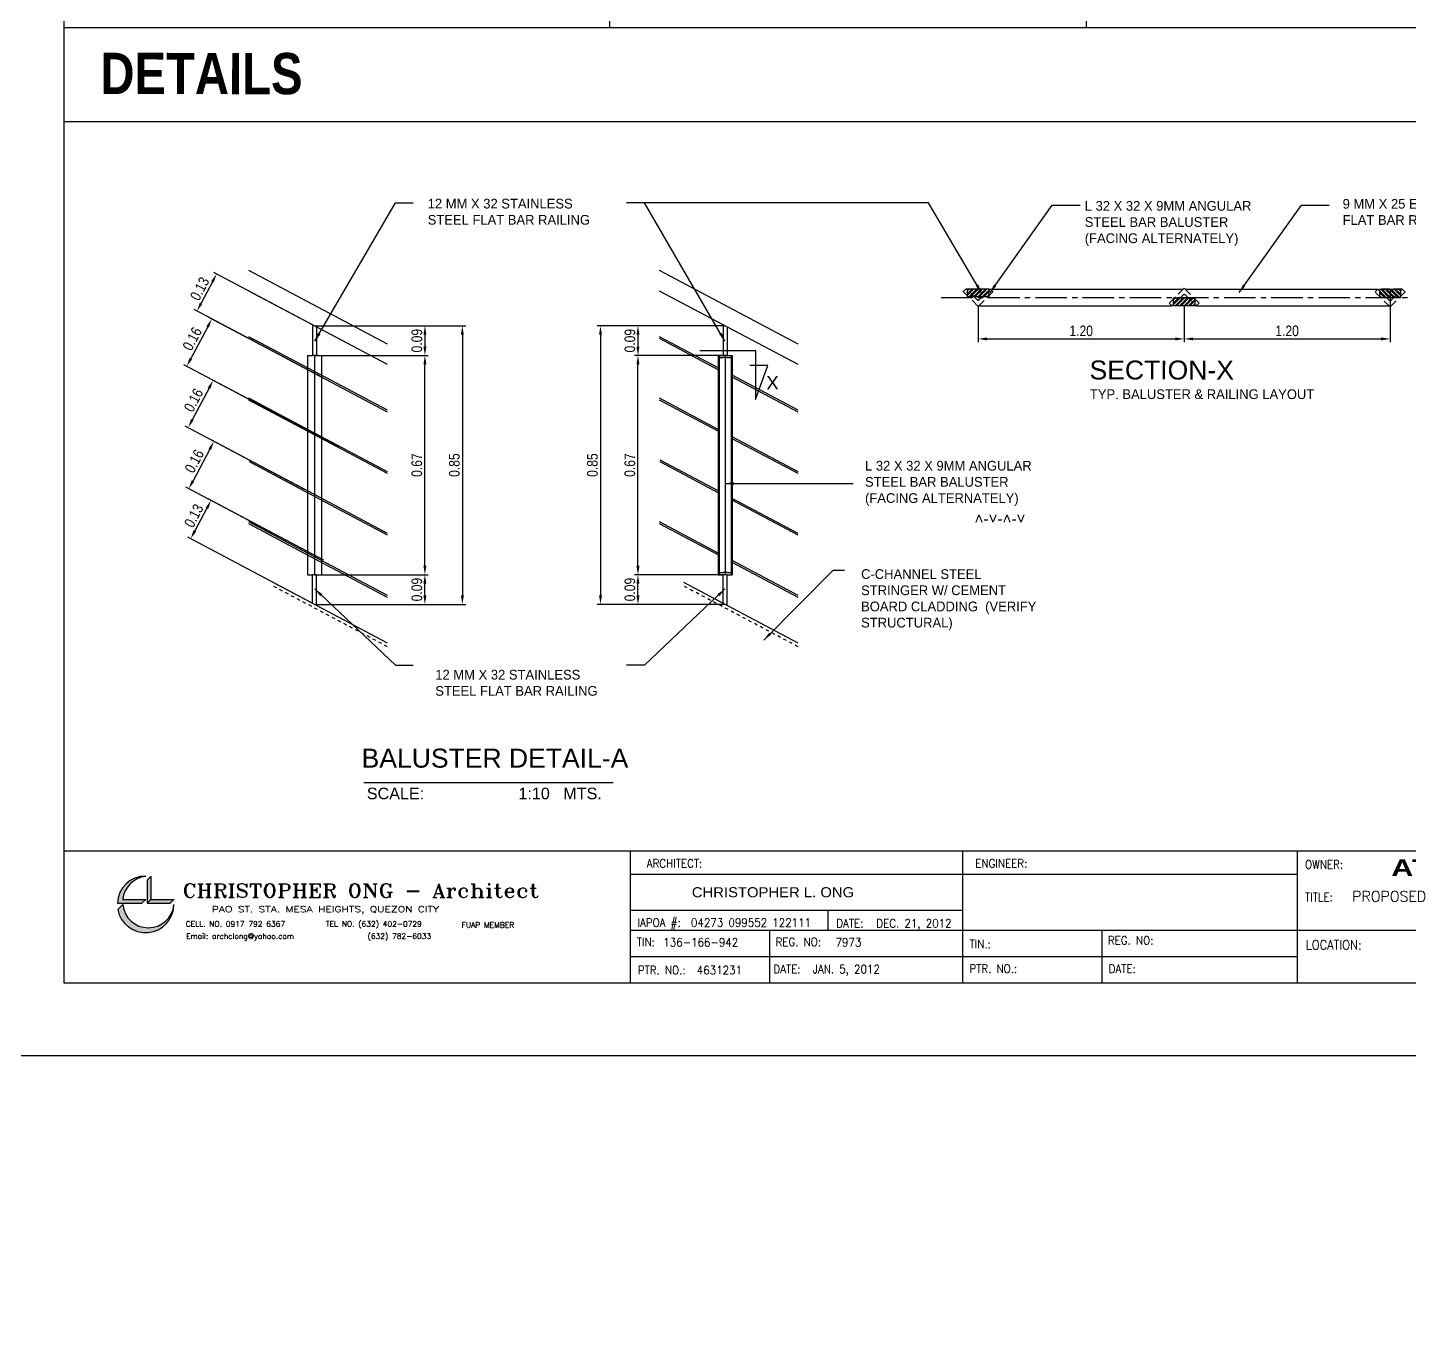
# Model space of a CAD drawing. Header units: millimetres. Extents: x 2148 to 2681, y 758 to 986.
# Drawn here: x 2580.95 to 2622.8, y 825.21 to 864.97 of the extents above; entities that cross this region are included whole.
import ezdxf
from ezdxf.enums import TextEntityAlignment as Align

# ---------------------------------------------------------------- set-up
doc = ezdxf.new("R2010")
doc.units = ezdxf.units.MM
for name, pattern in [('27-A-2008-DD$0$LVL 5$0$xa-fp_t1_l05-09$0$HIDDEN2', [0.1875, 0.125, -0.0625]), ('CENTER2', [28.575, 19.05, -3.175, 3.175, -3.175]), ('HIDDEN', [0.375, 0.25, -0.125])]:
    doc.linetypes.add(name, pattern=pattern)
for name, color, linetype in [('1', 2, 'Continuous'), ('4CO', 4, 'Continuous'), ('A-DETAILS', 1, 'Continuous'), ('A-Hatch', 253, 'Continuous'), ('A-Wall', 4, 'Continuous'), ('A_BEAM', 2, 'HIDDEN'), ('DIM', 20, 'Continuous'), ('HATCH', 8, 'Continuous'), ('p-boarder', 2, 'Continuous'), ('TEXT', 6, 'Continuous'), ('TITLE', 3, 'Continuous'), ('TXT1', 2, 'Continuous'), ('wall', 4, 'Continuous')]:
    doc.layers.add(name, color=color, linetype=linetype)
doc.styles.add('100', font='SIMPLEX.shx', dxfattribs={"height": 0.25})
doc.styles.add('ARIAL', font='arial.ttf')
doc.styles.add('ARIALNW', font='ARIALN.TTF')
doc.styles.add('MMTX$0$ESMX$0$X-OPTA1D', font='x-opta1d')
doc.styles.add('ROMANT', font='romant__.ttf')
doc.styles.add('SMOOTHER', font='simplex_.ttf')
doc.styles.get("Standard").update_dxf_attribs({"font": 'arial.ttf'})
doc.styles.add('SWISS', font='swissl.ttf')
doc.dimstyles.new('DIM 10', dxfattribs={"dimtxt": 0.32, "dimasz": 0.27, "dimexe": 0.1, "dimexo": 0, "dimgap": 0.08, "dimtad": 1, "dimlfac": 0.1, "dimrnd": 0.005, "dimzin": 1, "dimdsep": 46, "dimtxsty": 'ARIALNW', "dimcen": 0.09, "dimclrd": 6, "dimclre": 6, "dimclrt": 13, "dimadec": 0, "dimazin": 0, "dimtfac": 1, "dimtofl": 0, "dimtmove": 2, "dimatfit": 3, "dimfxl": 1, "dimtolj": 1, "dimtzin": 0, "dimarcsym": 0})

# ---------------------------------------------------------------- blocks, each defined once
blk = doc.blocks.new('A$C1DB67A09')
at = {"layer": 'TXT1'}
h = blk.add_hatch(color=256, dxfattribs=at)
h.paths.add_polyline_path([(11.97, -78.055), (11.97, -78.044, 0.40452), (11.109, -78.87), (11.852, -78.87), (11.97, -78.753), (11.272, -78.753, -0.356433)])
h.paths.add_polyline_path([(12.126, -78.055, 0.001156), (12.123, -78.055), (12.009, -78.169), (12.009, -78.87), (12.126, -78.753)])
h.paths.add_polyline_path([(12.824, -78.756, 0.001156), (12.824, -78.753), (12.126, -78.753), (12.009, -78.87), (12.71, -78.87)])
h.paths.add_polyline_path([(11.272, -78.909), (11.123, -79.059, 0.908127), (12.824, -78.909), (12.824, -78.909, -0.904132)])
at = {"layer": 'Defpoints', "ltscale": 0.5, "elevation": 0}
blk.add_lwpolyline([(7.292, -83.48), (108.892, -83.48), (108.892, -7.28), (7.292, -7.28)], close=True, dxfattribs=at)
at = {"layer": 'p-boarder', "ltscale": 0.5}
for p, q in [((26.637, -77.28, 0), (26.637, -81.28, 0)), ((36.701, -77.28, 0), (36.701, -81.28, 0)), ((36.701, -77.28, 0), (36.701, -81.28, 0)), ((46.838, -77.28, 0), (46.838, -81.28, 0)), ((26.637, -77.992, 0), (46.838, -77.992, 0)), ((26.637, -79.073, 0), (36.701, -79.073, 0)), ((26.637, -79.68, 0), (74.014, -79.68, 0)), ((40.93, -79.68, 0), (40.93, -81.28, 0)), ((26.637, -80.48, 0), (46.838, -80.48, 0))]:
    blk.add_line(p, q, dxfattribs=at)
at = {"layer": 'TXT1'}
for p, q in [((12.123, -78.055, 0), (12.009, -78.169, 0)), ((12.009, -78.169, 0), (12.009, -78.87, 0)), ((12.126, -78.052, 0), (12.126, -78.753, 0)), ((11.109, -78.87, 0), (11.852, -78.87, 0)), ((11.272, -78.909, 0), (11.123, -79.059, 0)), ((11.268, -78.753, 0), (11.97, -78.753, 0)), ((11.97, -78.753, 0), (11.852, -78.87, 0)), ((12.126, -78.753, 0), (12.009, -78.87, 0)), ((12.009, -78.87, 0), (12.71, -78.87, 0)), ((12.126, -78.753, 0), (12.827, -78.753, 0)), ((12.824, -78.756, 0), (12.71, -78.87, 0))]:
    blk.add_line(p, q, dxfattribs=at)
for centre, radius, start, end in [((11.966, -78.902, 0), 0.858, 89.7845, 177.8817), ((12.048, -78.831, 0), 0.78, 95.7645, 174.2355), ((11.966, -78.902, 0), 0.858, 190.5293, 359.503), ((12.048, -78.831, 0), 0.78, 185.7645, 354.2355)]:
    blk.add_arc(centre, radius, start, end, dxfattribs=at)
at = {"layer": 'wall', "color": 16, "linetype": 'ByBlock', "ltscale": 1.5}
blk.add_line((9.492, -77.28, 0), (106.692, -77.28, 0), dxfattribs=at)
at = {"layer": 'wall', "ltscale": 0.5}
for p, q in [((32.625, -79.073, 0), (32.625, -79.68, 0)), ((30.863, -79.68, 0), (30.863, -81.28, 0))]:
    blk.add_line(p, q, dxfattribs=at)
at = {"layer": 'wall', "color": 16, "linetype": 'ByBlock', "ltscale": 1.5, "elevation": 0}
blk.add_lwpolyline([(9.492, -81.28), (106.692, -81.28), (106.692, -9.48), (9.492, -9.48)], close=True, dxfattribs=at)
at = {"color": 4, "style": 'ROMANT', "width": 1.003484}
blk.add_text('CHRISTOPHER ONG - Architect', height=0.41514, dxfattribs=at).set_placement((13.081, -78.691, 0), (23.873, -78.691, 0), align=Align.FIT)
at = {"color": 4, "style": 'MMTX$0$ESMX$0$X-OPTA1D', "width": 1.1}
blk.add_text('CHRISTOPHER L. ONG', height=0.30538, dxfattribs=at).set_placement((30.966, -78.687, 0), align=Align.CENTER)
at = {"color": 3, "style": 'ROMANT'}
for s, height, width, p in [(' PAO ST. STA. MESA HEIGHTS, QUEZON CITY', 0.18266, 1.3, (13.809, -79.141, 0)), ('CELL. NO. 0917 792 6367   ', 0.16606, 1.001604, (13.181, -79.576, 0)), ('TEL NO. (632) 402-0729', 0.16606, 1.001604, (17.422, -79.576, 0)), ('FUAP MEMBER', 0.16606, 1.001604, (21.537, -79.61, 0)), ('Email: archclong@yahoo.com', 0.16606, 1.001604, (13.193, -79.948, 0)), ('(632) 782-6033', 0.16606, 1.001604, (18.687, -79.948, 0))]:
    blk.add_text(s, height=height, dxfattribs=dict(at, width=width)).set_placement(p)
at = {"layer": '4CO', "attachment_point": 5}
for s, insert, char_height, width, style in [('{\\fTechnicBold|b0|i0|c2|p2;\\W1.6;\\T0.95;ATENEO DE DAVAO UNIVERSITY}', (56.636, -77.793, 0), 0.4983, 18.33246, 'ROMANT'), ('PROPOSED', (49.629, -78.659, 0), 0.3132, 6.07023, '100')]:
    blk.add_mtext(s, dxfattribs=dict(at, insert=insert, char_height=char_height, width=width, style=style))
at = {"layer": 'TITLE', "style": 'SMOOTHER', "width": 0.9}
for s, p in [('ARCHITECT:', (27.983, -77.661, 0)), ('ENGINEER:', (37.882, -77.661, 0))]:
    blk.add_text(s, height=0.2534, dxfattribs=at).set_placement(p, align=Align.MIDDLE)
for s, height, p in [('OWNER:', 0.2534, (47.08, -77.821, 0)), ('OWNER:', 0.2534, (47.08, -77.821, 0)), ('TITLE:', 0.2534, (47.08, -78.811, 0)), ('TITLE:', 0.2534, (47.08, -78.811, 0)), ('IAPOA #:', 0.2534, (26.861, -79.581, 0)), ('04273 099552 122111', 0.25344, (28.482, -79.581, 0)), ('DATE:', 0.2534, (32.882, -79.601, 0)), ('DEC. 21, 2012', 0.25344, (34.097, -79.604, 0)), ('TIN:', 0.2534, (26.841, -80.173, 0)), ('136-166-942', 0.25344, (27.646, -80.177, 0)), ('REG. NO:', 0.2534, (31.043, -80.167, 0)), ('7973', 0.2534, (32.861, -80.177, 0)), ('REG. NO:', 0.2534, (41.11, -80.121, 0)), ('TIN.:  ', 0.2534, (36.919, -80.231, 0)), ('LOCATION: ', 0.2816, (47.098, -80.268, 0)), ('DATE:', 0.2534, (30.98, -80.99, 0)), ('JAN. 5, 2012', 0.25344, (32.17, -80.991, 0)), ('PTR. NO.: ', 0.2534, (36.917, -80.975, 0)), ('DATE:', 0.2534, (41.134, -80.978, 0)), ('PTR. NO.:', 0.2534, (26.873, -81.021, 0)), ('4631231', 0.2534, (28.658, -81.021, 0))]:
    blk.add_text(s, height=height, dxfattribs=at).set_placement(p)
blk = doc.blocks.new('*D2919')
at = {"layer": 'A-Wall', "color": 6, "lineweight": -2, "transparency": 16777216}
for p, q in [((2589.641, 855.938), (2593.082, 855.938)), ((2592.982, 855.668), (2592.982, 855.31)), ((2589.641, 855.04), (2593.082, 855.04))]:
    blk.add_line(p, q, dxfattribs=at)
at = {"layer": 'A-Wall', "color": 6, "transparency": 16777216}
for points in [[(2592.937, 855.668), (2593.027, 855.668), (2592.982, 855.938)], [(2592.937, 855.31), (2593.027, 855.31), (2592.982, 855.04)]]:
    blk.add_solid(points, dxfattribs=at)
at = {"layer": 'Defpoints', "color": 0, "transparency": 16777216}
for p in [(2589.641, 855.938, 0), (2589.641, 855.04, 0), (2592.982, 855.04)]:
    blk.add_point(p, dxfattribs=at)
at = {"layer": 'A-Wall', "color": 13, "transparency": 16777216, "insert": (2592.739, 855.489), "char_height": 0.32, "attachment_point": 5, "rotation": 90, "style": 'ARIALNW'}
blk.add_mtext('\\A1;0.09', dxfattribs=at)
blk = doc.blocks.new('*D2920')
at = {"layer": 'A-Wall', "color": 6, "lineweight": -2, "transparency": 16777216}
for p, q in [((2589.635, 848.401), (2593.082, 848.401)), ((2592.982, 847.772), (2592.982, 848.131)), ((2589.635, 847.502), (2593.082, 847.502))]:
    blk.add_line(p, q, dxfattribs=at)
at = {"layer": 'A-Wall', "color": 6, "transparency": 16777216}
for points in [[(2592.937, 848.131), (2593.027, 848.131), (2592.982, 848.401)], [(2592.937, 847.772), (2593.027, 847.772), (2592.982, 847.502)]]:
    blk.add_solid(points, dxfattribs=at)
at = {"layer": 'Defpoints', "color": 0, "transparency": 16777216}
for p in [(2589.635, 848.401, 0), (2592.982, 848.401), (2589.635, 847.502, 0)]:
    blk.add_point(p, dxfattribs=at)
at = {"layer": 'A-Wall', "color": 13, "transparency": 16777216, "insert": (2592.739, 847.951), "char_height": 0.32, "attachment_point": 5, "rotation": 90, "style": 'ARIALNW'}
blk.add_mtext('\\A1;0.09', dxfattribs=at)
blk = doc.blocks.new('*D2921')
at = {"layer": 'A-Wall', "color": 6, "lineweight": -2, "transparency": 16777216}
for p, q in [((2591.578, 855.04), (2593.082, 855.04)), ((2592.982, 848.671), (2592.982, 854.77)), ((2591.578, 848.401), (2593.082, 848.401))]:
    blk.add_line(p, q, dxfattribs=at)
at = {"layer": 'A-Wall', "color": 6, "transparency": 16777216}
for points in [[(2592.937, 854.77), (2593.027, 854.77), (2592.982, 855.04)], [(2592.937, 848.671), (2593.027, 848.671), (2592.982, 848.401)]]:
    blk.add_solid(points, dxfattribs=at)
at = {"layer": 'Defpoints', "color": 0, "transparency": 16777216}
for p in [(2591.578, 855.04), (2592.982, 855.04), (2591.578, 848.401)]:
    blk.add_point(p, dxfattribs=at)
at = {"layer": 'A-Wall', "color": 13, "transparency": 16777216, "insert": (2592.739, 851.721), "char_height": 0.32, "attachment_point": 5, "rotation": 90, "style": 'ARIALNW'}
blk.add_mtext('\\A1;0.67', dxfattribs=at)
blk = doc.blocks.new('*D2911')
at = {"layer": 'A-Wall', "color": 6, "lineweight": -2, "transparency": 16777216}
for p, q in [((2602.075, 855.938), (2599.335, 855.938)), ((2599.435, 855.668), (2599.435, 855.31)), ((2602.075, 855.04), (2599.335, 855.04))]:
    blk.add_line(p, q, dxfattribs=at)
at = {"layer": 'A-Wall', "color": 6, "transparency": 16777216}
for points in [[(2599.39, 855.668), (2599.48, 855.668), (2599.435, 855.938)], [(2599.39, 855.31), (2599.48, 855.31), (2599.435, 855.04)]]:
    blk.add_solid(points, dxfattribs=at)
at = {"layer": 'Defpoints', "color": 0, "transparency": 16777216}
for p in [(2602.075, 855.938, 0), (2599.435, 855.04), (2602.075, 855.04, 0)]:
    blk.add_point(p, dxfattribs=at)
at = {"layer": 'A-Wall', "color": 13, "transparency": 16777216, "insert": (2599.191, 855.489), "char_height": 0.32, "attachment_point": 5, "rotation": 90, "style": 'ARIALNW'}
blk.add_mtext('\\A1;0.09', dxfattribs=at)
blk = doc.blocks.new('*D2912')
at = {"layer": 'A-Wall', "color": 6, "lineweight": -2, "transparency": 16777216}
for p, q in [((2602.081, 848.401), (2599.335, 848.401)), ((2599.435, 847.772), (2599.435, 848.131)), ((2602.081, 847.502), (2599.335, 847.502))]:
    blk.add_line(p, q, dxfattribs=at)
at = {"layer": 'A-Wall', "color": 6, "transparency": 16777216}
for points in [[(2599.39, 848.131), (2599.48, 848.131), (2599.435, 848.401)], [(2599.39, 847.772), (2599.48, 847.772), (2599.435, 847.502)]]:
    blk.add_solid(points, dxfattribs=at)
at = {"layer": 'Defpoints', "color": 0, "transparency": 16777216}
for p in [(2599.435, 848.401), (2602.081, 848.401, 0), (2602.081, 847.502, 0)]:
    blk.add_point(p, dxfattribs=at)
at = {"layer": 'A-Wall', "color": 13, "transparency": 16777216, "insert": (2599.191, 847.951), "char_height": 0.32, "attachment_point": 5, "rotation": 90, "style": 'ARIALNW'}
blk.add_mtext('\\A1;0.09', dxfattribs=at)
blk = doc.blocks.new('*D2913')
at = {"layer": 'A-Wall', "color": 6, "lineweight": -2, "transparency": 16777216}
for p, q in [((2600.138, 855.04), (2599.335, 855.04)), ((2599.435, 848.671), (2599.435, 854.77)), ((2600.138, 848.401), (2599.335, 848.401))]:
    blk.add_line(p, q, dxfattribs=at)
at = {"layer": 'A-Wall', "color": 6, "transparency": 16777216}
for points in [[(2599.39, 854.77), (2599.48, 854.77), (2599.435, 855.04)], [(2599.39, 848.671), (2599.48, 848.671), (2599.435, 848.401)]]:
    blk.add_solid(points, dxfattribs=at)
at = {"layer": 'Defpoints', "color": 0, "transparency": 16777216}
for p in [(2599.435, 855.04), (2600.138, 855.04), (2600.138, 848.401)]:
    blk.add_point(p, dxfattribs=at)
at = {"layer": 'A-Wall', "color": 13, "transparency": 16777216, "insert": (2599.191, 851.721), "char_height": 0.32, "attachment_point": 5, "rotation": 90, "style": 'ARIALNW'}
blk.add_mtext('\\A1;0.67', dxfattribs=at)
blk = doc.blocks.new('*D2914')
at = {"layer": 'A-Wall', "color": 6, "lineweight": -2, "transparency": 16777216}
for p, q in [((2600.705, 855.938), (2598.2, 855.938)), ((2598.3, 855.668), (2598.3, 847.772)), ((2600.705, 847.502), (2598.2, 847.502))]:
    blk.add_line(p, q, dxfattribs=at)
at = {"layer": 'A-Wall', "color": 6, "transparency": 16777216}
for points in [[(2598.255, 855.668), (2598.345, 855.668), (2598.3, 855.938)], [(2598.255, 847.772), (2598.345, 847.772), (2598.3, 847.502)]]:
    blk.add_solid(points, dxfattribs=at)
at = {"layer": 'Defpoints', "color": 0, "transparency": 16777216}
for p in [(2600.705, 855.938), (2598.3, 847.502), (2600.705, 847.502)]:
    blk.add_point(p, dxfattribs=at)
at = {"layer": 'A-Wall', "color": 13, "transparency": 16777216, "insert": (2598.057, 851.72), "char_height": 0.32, "attachment_point": 5, "rotation": 90, "style": 'ARIALNW'}
blk.add_mtext('\\A1;0.85', dxfattribs=at)
blk = doc.blocks.new('*D2915')
at = {"layer": 'A-Wall', "color": 6, "lineweight": -2, "transparency": 16777216}
for p, q in [((2591.012, 855.938), (2594.217, 855.938)), ((2594.117, 855.668), (2594.117, 847.772)), ((2591.012, 847.502), (2594.217, 847.502))]:
    blk.add_line(p, q, dxfattribs=at)
at = {"layer": 'A-Wall', "color": 6, "transparency": 16777216}
for points in [[(2594.072, 855.668), (2594.162, 855.668), (2594.117, 855.938)], [(2594.072, 847.772), (2594.162, 847.772), (2594.117, 847.502)]]:
    blk.add_solid(points, dxfattribs=at)
at = {"layer": 'Defpoints', "color": 0, "transparency": 16777216}
for p in [(2591.012, 855.938), (2591.012, 847.502), (2594.117, 847.502)]:
    blk.add_point(p, dxfattribs=at)
at = {"layer": 'A-Wall', "color": 13, "transparency": 16777216, "insert": (2593.874, 851.72), "char_height": 0.32, "attachment_point": 5, "rotation": 90, "style": 'ARIALNW'}
blk.add_mtext('\\A1;0.85', dxfattribs=at)
blk = doc.blocks.new('*D2916')
at = {"layer": 'A-Wall', "color": 6, "lineweight": -2, "transparency": 16777216}
for p, q in [((2590.475, 855.494), (2586.587, 857.556)), ((2586.549, 857.271), (2586.206, 856.624)), ((2589.879, 854.37), (2585.991, 856.432))]:
    blk.add_line(p, q, dxfattribs=at)
at = {"layer": 'A-Wall', "color": 6, "transparency": 16777216}
for points in [[(2586.509, 857.292), (2586.588, 857.25), (2586.675, 857.509)], [(2586.166, 856.645), (2586.245, 856.603), (2586.079, 856.385)]]:
    blk.add_solid(points, dxfattribs=at)
at = {"layer": 'Defpoints', "color": 0, "transparency": 16777216}
for p in [(2586.079, 856.385), (2590.475, 855.494, 0), (2589.879, 854.37, 0)]:
    blk.add_point(p, dxfattribs=at)
at = {"layer": 'A-Wall', "color": 13, "transparency": 16777216, "insert": (2586.162, 857.061), "char_height": 0.32, "attachment_point": 5, "rotation": 62.0629, "style": 'ARIALNW'}
blk.add_mtext('\\A1;0.13', dxfattribs=at)
blk = doc.blocks.new('*D2922')
at = {"layer": 'A-Wall', "color": 6, "lineweight": -2, "transparency": 16777216}
for p, q in [((2586.403, 855.908), (2585.897, 854.952)), ((2589.437, 854.605), (2586.442, 856.193)), ((2588.677, 853.171), (2585.682, 854.76))]:
    blk.add_line(p, q, dxfattribs=at)
at = {"layer": 'A-Wall', "color": 6, "transparency": 16777216}
for points in [[(2586.364, 855.929), (2586.443, 855.887), (2586.53, 856.146)], [(2585.857, 854.973), (2585.936, 854.931), (2585.77, 854.713)]]:
    blk.add_solid(points, dxfattribs=at)
at = {"layer": 'Defpoints', "color": 0, "transparency": 16777216}
for p in [(2585.77, 854.713), (2589.437, 854.605, 0), (2588.677, 853.171, 0)]:
    blk.add_point(p, dxfattribs=at)
at = {"layer": 'A-Wall', "color": 13, "transparency": 16777216, "insert": (2585.935, 855.544), "char_height": 0.32, "attachment_point": 5, "rotation": 62.0629, "style": 'ARIALNW'}
blk.add_mtext('\\A1;0.16', dxfattribs=at)
blk = doc.blocks.new('*D2923')
at = {"layer": 'A-Wall', "color": 6, "lineweight": -2, "transparency": 16777216}
for p, q in [((2590.37, 852.274), (2586.482, 854.336)), ((2586.444, 854.05), (2585.937, 853.095)), ((2589.337, 850.986), (2585.722, 852.903))]:
    blk.add_line(p, q, dxfattribs=at)
at = {"layer": 'A-Wall', "color": 6, "transparency": 16777216}
for points in [[(2586.404, 854.071), (2586.484, 854.029), (2586.57, 854.289)], [(2585.898, 853.116), (2585.977, 853.074), (2585.811, 852.856)]]:
    blk.add_solid(points, dxfattribs=at)
at = {"layer": 'Defpoints', "color": 0, "transparency": 16777216}
for p in [(2585.811, 852.856), (2590.37, 852.274, 0), (2589.337, 850.986, 0)]:
    blk.add_point(p, dxfattribs=at)
at = {"layer": 'A-Wall', "color": 13, "transparency": 16777216, "insert": (2585.976, 853.686), "char_height": 0.32, "attachment_point": 5, "rotation": 62.0629, "style": 'ARIALNW'}
blk.add_mtext('\\A1;0.16', dxfattribs=at)
blk = doc.blocks.new('*D2924')
at = {"layer": 'A-Wall', "color": 6, "lineweight": -2, "transparency": 16777216}
for p, q in [((2589.228, 851.044), (2586.506, 852.488)), ((2586.468, 852.202), (2585.961, 851.247)), ((2588.356, 849.671), (2585.746, 851.055))]:
    blk.add_line(p, q, dxfattribs=at)
at = {"layer": 'A-Wall', "color": 6, "transparency": 16777216}
for points in [[(2586.428, 852.223), (2586.507, 852.181), (2586.594, 852.441)], [(2585.921, 851.268), (2586.001, 851.226), (2585.834, 851.008)]]:
    blk.add_solid(points, dxfattribs=at)
at = {"layer": 'Defpoints', "color": 0, "transparency": 16777216}
for p in [(2585.834, 851.008), (2589.228, 851.044), (2588.356, 849.671, 0)]:
    blk.add_point(p, dxfattribs=at)
at = {"layer": 'A-Wall', "color": 13, "transparency": 16777216, "insert": (2585.999, 851.838), "char_height": 0.32, "attachment_point": 5, "rotation": 62.0629, "style": 'ARIALNW'}
blk.add_mtext('\\A1;0.16', dxfattribs=at)
blk = doc.blocks.new('*D2925')
at = {"layer": 'A-Wall', "color": 6, "lineweight": -2, "transparency": 16777216}
for p, q in [((2586.379, 850.414), (2586.017, 849.731)), ((2589.92, 848.842), (2586.417, 850.699)), ((2589.604, 847.523), (2585.802, 849.54))]:
    blk.add_line(p, q, dxfattribs=at)
at = {"layer": 'A-Wall', "color": 6, "transparency": 16777216}
for points in [[(2586.339, 850.435), (2586.419, 850.393), (2586.505, 850.652)], [(2585.977, 849.752), (2586.057, 849.71), (2585.89, 849.493)]]:
    blk.add_solid(points, dxfattribs=at)
at = {"layer": 'Defpoints', "color": 0, "transparency": 16777216}
for p in [(2585.89, 849.493), (2589.92, 848.842, 0), (2589.604, 847.523, 0)]:
    blk.add_point(p, dxfattribs=at)
at = {"layer": 'A-Wall', "color": 13, "transparency": 16777216, "insert": (2585.983, 850.187), "char_height": 0.32, "attachment_point": 5, "rotation": 62.0629, "style": 'ARIALNW'}
blk.add_mtext('\\A1;0.13', dxfattribs=at)
blk = doc.blocks.new('*D2928')
at = {"layer": 'A-Wall', "color": 6, "lineweight": -2, "transparency": 16777216}
for p, q in [((2615.977, 856.525), (2615.977, 855.442)), ((2622.214, 856.525), (2622.214, 855.442)), ((2616.247, 855.542), (2621.944, 855.542))]:
    blk.add_line(p, q, dxfattribs=at)
at = {"layer": 'A-Wall', "color": 6, "transparency": 16777216}
for points in [[(2616.247, 855.587), (2616.247, 855.497), (2615.977, 855.542)], [(2621.944, 855.587), (2621.944, 855.497), (2622.214, 855.542)]]:
    blk.add_solid(points, dxfattribs=at)
at = {"layer": 'Defpoints', "color": 0, "transparency": 16777216}
for p in [(2615.977, 856.525), (2622.214, 856.525), (2622.214, 855.542)]:
    blk.add_point(p, dxfattribs=at)
at = {"layer": 'A-Wall', "color": 13, "transparency": 16777216, "insert": (2619.096, 855.785), "char_height": 0.32, "attachment_point": 5, "style": 'ARIALNW'}
blk.add_mtext('\\A1;1.20', dxfattribs=at)
blk = doc.blocks.new('*D2929')
at = {"layer": 'A-Wall', "color": 6, "lineweight": -2, "transparency": 16777216}
for p, q in [((2609.74, 856.525), (2609.74, 855.442)), ((2615.977, 856.525), (2615.977, 855.442)), ((2610.01, 855.542), (2615.707, 855.542))]:
    blk.add_line(p, q, dxfattribs=at)
at = {"layer": 'A-Wall', "color": 6, "transparency": 16777216}
for points in [[(2610.01, 855.587), (2610.01, 855.497), (2609.74, 855.542)], [(2615.707, 855.587), (2615.707, 855.497), (2615.977, 855.542)]]:
    blk.add_solid(points, dxfattribs=at)
at = {"layer": 'Defpoints', "color": 0, "transparency": 16777216}
for p in [(2609.74, 856.525), (2615.977, 856.525), (2615.977, 855.542)]:
    blk.add_point(p, dxfattribs=at)
at = {"layer": 'A-Wall', "color": 13, "transparency": 16777216, "insert": (2612.859, 855.785), "char_height": 0.32, "attachment_point": 5, "style": 'ARIALNW'}
blk.add_mtext('\\A1;1.20', dxfattribs=at)

msp = doc.modelspace()

# ---------------------------------------------------------------- hatches: boundary and pattern name
at = {"layer": 'A-Hatch'}
h = msp.add_hatch(dxfattribs=at)
h.set_pattern_fill('ANSI32', color=256, scale=0.01, style=0)
h.set_pattern_definition([(45, (-2605.03303, -854.56818), (-0.0673519209, 0.0673519209), []), (45, (-2604.98813, -854.56818), (-0.0673519209, 0.0673519209), [])])
h.paths.add_polyline_path([(2610.0577717, 857.0558482), (2610.0577717, 856.8158482), (2609.4177717, 856.8158482), (2609.4177717, 857.0558482)])
h = msp.add_hatch(dxfattribs=at)
h.set_pattern_fill('ANSI32', color=256, scale=0.01, style=0)
h.set_pattern_definition([(225, (7830.750155, 2568.17103), (0.0673519209, -0.0673519209), []), (225, (7830.70525, 2568.17103), (0.0673519209, -0.0673519209), [])])
h.paths.add_polyline_path([(2615.659356, 856.5470074), (2615.659356, 856.7870074), (2616.299356, 856.7870074), (2616.299356, 856.5470074)])
h = msp.add_hatch(dxfattribs=at)
h.set_pattern_fill('ANSI32', color=256, scale=0.01, style=0)
h.set_pattern_definition([(135, (7836.98744, -854.5826), (0.0673519209, 0.0673519209), []), (135, (7836.94254, -854.5826), (0.0673519209, 0.0673519209), [])])
h.paths.add_polyline_path([(2621.896639, 857.041426), (2621.896639, 856.801426), (2622.536639, 856.801426), (2622.536639, 857.041426)])
at = {"layer": 'HATCH', "ltscale": 0.05}
h = msp.add_hatch(dxfattribs=at)
h.set_pattern_fill('ANSI31', color=256, scale=0.2, angle=90, style=0)
h.paths.add_polyline_path([(2595.7461001, 825.3808812), (2595.7211001, 825.3808812), (2595.7211001, 825.230788), (2595.7461001, 825.230788)])
h.paths.add_polyline_path([(2595.7461001, 825.2120849), (2595.7461001, 825.230788), (2595.7211001, 825.230788), (2595.7211001, 825.2120849)])

# ---------------------------------------------------------------- linework, layer by layer
at = {"ltscale": 0.5}
for p, q in [((2591.8499612, 855.3875731, -0.0000001), (2587.6506142, 857.6144996, -0.0000001)), ((2604.2863333, 855.3875731, -0.0000001), (2600.0869863, 857.6144996, -0.0000001)), ((2591.8499612, 854.7650224, -0.0000001), (2587.6506142, 856.9919488, -0.0000001)), ((2604.2863333, 854.7650224, -0.0000001), (2600.0869863, 856.9919488, -0.0000001)), ((2610.1262509, 857.0442167), (2615.944015, 857.0442167)), ((2616.0103957, 857.0442167), (2621.842582, 857.0442167)), ((2609.7211542, 856.5442167), (2615.605299, 856.5442167)), ((2616.3406901, 856.5442167), (2622.1812979, 856.5442167)), ((2589.6400462, 854.5535426, 0), (2587.6506142, 855.6085445, 0)), ((2589.6400462, 854.4969471, 0), (2587.6506142, 855.5519489, 0)), ((2601.8642863, 854.6660369, 0), (2600.0869863, 855.6085445, 0)), ((2601.8642863, 854.6094414, 0), (2600.0869863, 855.5519489, 0)), ((2589.4279142, 855.0400761, 0), (2589.4279142, 848.4010849, 0)), ((2589.4279142, 855.0400761, 0), (2589.5800462, 855.0400761, 0)), ((2589.7000462, 855.0400761, 0), (2589.8521783, 855.0400761, 0)), ((2589.8521783, 855.0400761, 0), (2589.8521783, 848.4010849, 0)), ((2589.8521783, 855.0400761, 0), (2589.8521783, 848.4010849, 0)), ((2601.8642863, 855.0400761, 0), (2601.8642863, 848.4010849, 0)), ((2601.8642863, 855.0400761, 0), (2602.0164183, 855.0400761, 0)), ((2601.8961575, 855.0400761, 0), (2601.8961575, 848.4010849, 0)), ((2601.8961575, 854.9782858, 0), (2602.0164183, 854.9782858, 0)), ((2602.1364183, 855.0400761, 0), (2602.2885504, 855.0400761, 0)), ((2602.1364183, 854.9782858, 0), (2602.2566792, 854.9782858, 0)), ((2602.2566792, 855.0400761, 0), (2602.2566792, 848.4010849, 0)), ((2602.2566792, 855.0400761, 0), (2602.2566792, 848.4010849, 0)), ((2602.2885504, 855.0400761, 0), (2602.2885504, 848.4010849, 0)), ((2602.2885504, 855.0400761, 0), (2602.2885504, 848.4010849, 0)), ((2591.8499612, 853.381618, 0), (2589.6400462, 854.5535426, 0)), ((2591.8499612, 853.3250225, 0), (2589.6400462, 854.4969471, 0)), ((2604.2863333, 853.381618, 0), (2602.2885504, 854.4410484, 0)), ((2604.2863333, 853.3250225, 0), (2602.2885504, 854.3844528, 0)), ((2589.6400462, 852.6901086, 0), (2587.6506142, 853.7451105, 0)), ((2601.8642863, 852.8026029, 0), (2600.0869863, 853.7451105, 0)), ((2589.6400462, 852.6335131, 0), (2587.6478882, 853.6899606, 0)), ((2601.8642863, 852.7460074, 0), (2600.0842603, 853.6899606, 0)), ((2591.8499612, 851.518184, 0), (2589.6400462, 852.6901086, 0)), ((2591.8499612, 851.4615885, 0), (2589.6400462, 852.6335131, 0)), ((2604.2863333, 851.518184, 0), (2602.2885504, 852.5776144, 0)), ((2604.2863333, 851.4615885, 0), (2602.2885504, 852.5210188, 0)), ((2589.6400462, 850.768785, 0), (2587.666578, 851.8153212, 0)), ((2589.6400462, 850.8253805, 0), (2587.667221, 851.8715758, 0)), ((2601.8642863, 850.8812793, 0), (2600.1029501, 851.8153212, 0)), ((2601.8642863, 850.9378748, 0), (2600.1035931, 851.8715758, 0)), ((2591.8499612, 849.6534559, 0), (2589.6400462, 850.8253805, 0)), ((2591.8499612, 849.5968604, 0), (2589.6400462, 850.768785, 0)), ((2604.2863333, 849.6534559, 0), (2602.2885504, 850.7128863, 0)), ((2604.2863333, 849.5968604, 0), (2602.2885504, 850.6562908, 0)), ((2589.6400462, 848.9445796, 0), (2587.6506142, 849.9995815, 0)), ((2589.6400462, 848.8860248, 0), (2587.6506142, 849.9410266, 0)), ((2601.8642863, 849.0570739, 0), (2600.0869863, 849.9995815, 0)), ((2601.8642863, 848.998519, 0), (2600.0869863, 849.9410266, 0)), ((2591.8499612, 847.772655, 0), (2589.6400462, 848.9445796, 0)), ((2591.8499612, 847.7141002, 0), (2589.6400462, 848.8860248, 0)), ((2604.2863333, 847.772655, 0), (2602.2885504, 848.8320854, 0)), ((2604.2863333, 847.7141002, 0), (2602.2885504, 848.7735305, 0)), ((2589.4279142, 848.4010849, 0), (2589.5800462, 848.4010849, 0)), ((2589.7000462, 848.4010849, 0), (2589.8521783, 848.4010849, 0)), ((2601.8642863, 848.4010849, 0), (2602.0164183, 848.4010849, 0)), ((2601.8961575, 848.4628752, 0), (2602.0164183, 848.4628752, 0)), ((2602.1364183, 848.4628752, 0), (2602.2566792, 848.4628752, 0)), ((2602.1364183, 848.4010849, 0), (2602.2885504, 848.4010849, 0))]:
    msp.add_line(p, q, dxfattribs=at)
msp.add_line((2591.1320222, 842.1074692), (2598.6878692, 842.1074692))
at = {"layer": '1', "ltscale": 0.5}
for p, q in [((2589.5800462, 855.9687652, 0), (2589.5800462, 855.0400761, 0)), ((2589.5800462, 855.9210379, 0), (2589.5800462, 855.0400761, 0)), ((2589.7000462, 855.9051288, 0), (2589.7000462, 855.0400761, 0)), ((2589.7000462, 855.9051288, 0), (2589.7000462, 855.0400761, 0)), ((2602.0164183, 855.9687652, 0), (2602.0164183, 855.0400761, 0)), ((2602.0164183, 855.9210379, 0), (2602.0164183, 855.0400761, 0)), ((2602.1364183, 855.9051288, 0), (2602.1364183, 855.0400761, 0)), ((2602.1364183, 855.9051288, 0), (2602.1364183, 855.0400761, 0)), ((2589.7000462, 855.0400761, 0), (2589.5800462, 855.0400761, 0)), ((2602.1364183, 855.0400761, 0), (2602.0164183, 855.0400761, 0)), ((2602.1364183, 854.9782858, 0), (2602.0164183, 854.9782858, 0)), ((2589.5800462, 847.5360322, 0), (2589.5800462, 848.4010849, 0)), ((2589.7000462, 848.4010849, 0), (2589.5800462, 848.4010849, 0)), ((2589.7000462, 847.4723958, 0), (2589.7000462, 848.4010849, 0)), ((2602.1364183, 848.4628752, 0), (2602.0164183, 848.4628752, 0)), ((2602.0164183, 847.5360322, 0), (2602.0164183, 848.4010849, 0)), ((2602.1364183, 848.4010849, 0), (2602.0164183, 848.4010849, 0)), ((2602.1364183, 847.4723958, 0), (2602.1364183, 848.4010849, 0))]:
    msp.add_line(p, q, dxfattribs=at)
at = {"layer": '4CO', "ltscale": 0.5}
for p, q in [((2591.8499612, 846.3322894, -0.0000001), (2588.3872283, 848.1685872, -0.0000001)), ((2604.2863333, 846.3322894, -0.0000001), (2600.8236004, 848.1685872, -0.0000001))]:
    msp.add_line(p, q, dxfattribs=at)
at = {"layer": 'A-DETAILS', "linetype": '27-A-2008-DD$0$LVL 5$0$xa-fp_t1_l05-09$0$HIDDEN2', "ltscale": 0.5}
for p, q in [((2591.8499612, 846.2190984, -0.0000001), (2588.340378, 848.080241, -0.0000001)), ((2604.2863333, 846.2190984, -0.0000001), (2600.7767501, 848.080241, -0.0000001))]:
    msp.add_line(p, q, dxfattribs=at)
at = {"layer": 'A-Hatch', "linetype": 'CENTER2', "ltscale": 0.05}
for p, q in [((2608.6150172, 856.7942167), (2622.7635431, 856.7942167)), ((2622.2144883, 857.0485627), (2622.2144883, 856.5110263))]:
    msp.add_line(p, q, dxfattribs=at)
at = {"layer": 'A-Wall'}
for p, q in [((2598.5733275, 883.5634197, 0), (2598.5733275, 864.9698435, 0)), ((2613.0048585, 883.5634197, 0), (2613.0048585, 864.9698435, 0)), ((2582.0500187, 864.9698435, 0), (2679.2500187, 864.9698435, 0)), ((2582.0500187, 862.1289392, 0), (2679.2500187, 862.1289392, 0)), ((2622.577973, 857.0442167), (2622.5863946, 857.0442167)), ((2616.3406901, 856.5442167), (2616.3491116, 856.5442167))]:
    msp.add_line(p, q, dxfattribs=at)
msp.add_lwpolyline([(2601.3108137, 855.1898156), (2602.9968559, 855.1898156), (2602.9968559, 853.7121728), (2603.3645782, 854.7352631), (2602.8239269, 854.7352631)], dxfattribs=at)
at = {"layer": 'A_BEAM'}
for p, q in [((2609.3722269, 857.0628496), (2610.1076179, 857.0628496)), ((2622.5821838, 857.0484275), (2621.8467928, 857.0484275)), ((2616.3449009, 856.5400059), (2615.6095098, 856.5400059))]:
    msp.add_line(p, q, dxfattribs=at)
for points in [[(2610.1076179, 857.0628496), (2609.7823488, 856.7375805, -0.4142135624), (2609.697496, 856.7375805), (2609.3722269, 857.0628496), (2609.2873741, 856.9779968), (2609.7399224, 856.5254485), (2610.1924708, 856.9779968)], [(2615.6095098, 856.5400059), (2615.9347789, 856.865275, -0.4142135624), (2616.0196318, 856.865275), (2616.3449009, 856.5400059), (2616.4297537, 856.6248587), (2615.9772053, 857.0774071), (2615.524657, 856.6248587)], [(2621.8467928, 857.0484275), (2622.1720619, 856.7231583, 0.4142135624), (2622.2569147, 856.7231583), (2622.5821838, 857.0484275), (2622.6670366, 856.9635746), (2622.2144883, 856.5110263), (2621.7619399, 856.9635746)]]:
    msp.add_lwpolyline(points, format="xyb", close=True, dxfattribs=at)
at = {"layer": 'A_BEAM', "color": 3, "linetype": 'ByBlock'}
for points in [[(2610.0577717, 857.0558482), (2610.0577717, 856.8158482), (2609.4177717, 856.8158482), (2609.4177717, 857.0558482)], [(2615.659356, 856.5470074), (2615.659356, 856.7870074), (2616.299356, 856.7870074), (2616.299356, 856.5470074)], [(2621.896639, 857.041426), (2621.896639, 856.801426), (2622.536639, 856.801426), (2622.536639, 857.041426)]]:
    msp.add_lwpolyline(points, close=True, dxfattribs=at)
at = {"layer": 'HATCH', "linetype": 'ByBlock', "ltscale": 0.5}
for p, q in [((2589.6400462, 855.0400761, 0), (2589.6400462, 848.4010849, 0)), ((2602.0764183, 855.0400761, 0), (2602.0764183, 848.4010849, 0))]:
    msp.add_line(p, q, dxfattribs=at)

# ---------------------------------------------------------------- block references
at = {"layer": 'DIM', "color": 8}
msp.add_blockref('A$C1DB67A09', (2572.558248, 917.3189005), dxfattribs=at)

# ---------------------------------------------------------------- texts
at = {"color": 2, "style": 'MMTX$0$ESMX$0$X-OPTA1D'}
msp.add_text('TYP. BALUSTER & RAILING LAYOUT', height=0.294, dxfattribs=at).set_placement((2613.1230599, 853.721268))
at = {"color": 2, "char_height": 0.294, "width": 5.626918486, "style": 'MMTX$0$ESMX$0$X-OPTA1D'}
for s, insert, attachment_point in [('12 MM X 32 STAINLESS STEEL FLAT BAR RAILING', (2593.0673121, 859.7864518, -0.0000001), 1), ('L 32 X 32 X 9MM ANGULAR STEEL BAR BALUSTER (FACING ALTERNATELY) ', (2612.9671226, 859.7192437), 1), ('9 MM X 25 EPOXY PAINTED  FLAT BAR RAILING', (2620.776809, 859.78107), 1), ('L 32 X 32 X 9MM ANGULAR STEEL BAR BALUSTER (FACING ALTERNATELY) ', (2606.3120672, 851.8492966, 0), 1), ('C-CHANNEL STEEL STRINGER W/ CEMENT BOARD CLADDING  (VERIFY STRUCTURAL)', (2606.1928953, 848.5671209, 0.0000001), 1), ('12 MM X 32 STAINLESS STEEL FLAT BAR RAILING', (2593.296757, 844.7312635, -0.0000001), 7)]:
    msp.add_mtext(s, dxfattribs=dict(at, insert=insert, attachment_point=attachment_point))
at = {"color": 0, "insert": (2591.2225123, 841.9509512), "char_height": 0.35, "width": 13.819951682, "attachment_point": 1, "style": 'ARIAL'}
msp.add_mtext('{\\fArial|b0|i0|c204|p34;SCALE:        }             {\\fArial|b0|i0|c204|p34;1:}10   {\\fArial|b0|i0|c204|p34;MTS.}', dxfattribs=at)
at = {"layer": '4CO', "insert": (2586.0157369, 863.5719848, 0.0000003), "char_height": 1.5, "width": 32.161121986, "attachment_point": 5, "rotation": 359.93919431, "style": 'ROMANT'}
msp.add_mtext('{\\fTechnicBold|b1|i0|c2|p2;\\H0.8333x; DETAILS}', dxfattribs=at)
at = {"layer": 'A-Wall'}
msp.add_text('˄-˅-˄-˅', height=0.33124, dxfattribs=at).set_placement((2609.6291189, 849.9327564))
at = {"layer": 'TEXT', "style": 'SWISS'}
for s, height, p in [('SECTION-X', 0.57494559, (2613.1112287, 854.313663)), ('X', 0.4024619, (2603.3227668, 854.0123402)), ('BALUSTER DETAIL-A', 0.574945592, (2591.0652903, 842.5583094))]:
    msp.add_text(s, height=height, rotation=359.98971085, dxfattribs=at).set_placement(p)

# ---------------------------------------------------------------- dimensions: what is measured, and where the dimension line sits
at = {"layer": 'A-Wall'}
for p1, p2, distance, picture, middle in [((2590.4746872, 855.4943344, -0.0000004), (2589.878665, 854.3704069, -0.0000005), -4.300729, '*D2916', (2586.1621251, 857.0612992, -0.0000001)), ((2589.4371422, 854.6045477, -0.0000005), (2588.6771907, 853.1714963, -0.0000004), -3.2906705, '*D2922', (2585.9349638, 855.5437355, -0.0000001))]:
    dim = msp.add_aligned_dim(p1=p1, p2=p2, distance=distance, dimstyle='DIM 10', dxfattribs=at)
    dim.commit()
    dim.dimension.update_dxf_attribs({"geometry": picture, "text_midpoint": middle})
for base, p1, p2, picture, middle in [((2615.9772053, 855.5416706), (2609.7399224, 856.5254485), (2615.9772053, 856.5254485), '*D2929', (2612.8585639, 855.7850539)), ((2622.2144883, 855.5416706), (2615.9772053, 856.5254485), (2622.2144883, 856.5254485), '*D2928', (2619.0958468, 855.7850539))]:
    dim = msp.add_linear_dim(base=base, p1=p1, p2=p2, text='1.20', dimstyle='DIM 10', dxfattribs=at)
    dim.commit()
    dim.dimension.update_dxf_attribs({"geometry": picture, "text_midpoint": middle})
for base, p1, p2, angle, picture, middle in [((2592.9823667, 855.0400761), (2589.641499, 855.9377174, -0.0000001), (2589.641499, 855.0400761, 0), 90, '*D2919', (2592.7389833, 855.4888968)), ((2594.1170989, 847.5017051), (2591.0116044, 855.9377174), (2591.0116044, 847.5017051), 90, '*D2915', (2593.8737155, 851.7197112)), ((2598.3000226, 847.5017051), (2600.7048602, 855.9377174), (2600.7048602, 847.5017051), 90, '*D2914', (2598.0566393, 851.7197112)), ((2599.4347548, 855.0400761), (2602.0749656, 855.9377174, -0.0000001), (2602.0749656, 855.0400761, 0), 90, '*D2911', (2599.1913715, 855.4888968)), ((2592.9823667, 855.0400761), (2591.5782085, 848.4010849), (2591.5782085, 855.0400761), 90, '*D2921', (2592.7389833, 851.7205805)), ((2599.4347548, 855.0400761), (2600.1382561, 848.4010849), (2600.1382561, 855.0400761), 90, '*D2913', (2599.1913715, 851.7205805)), ((2585.8107622, 852.8560615, -0.0000001), (2590.370019, 852.2737843, -0.0000004), (2589.3373613, 850.9858953, -0.0000003), 62.06285719, '*D2923', (2585.9756051, 853.6864, -0.0000001)), ((2585.8344635, 851.008272, -0.0000001), (2589.2283201, 851.0437202, -0.0000001), (2588.3562602, 849.6709556, -0.0000003), 62.06285719, '*D2924', (2585.9992464, 851.8384974, -0.0000001)), ((2585.890344, 849.4926925, -0.0000001), (2589.9195285, 848.8419497, -0.0000003), (2589.6041015, 847.5232756, -0.0000003), 62.06285719, '*D2925', (2585.9828438, 850.1866125, -0.0000001)), ((2592.9823667, 848.4010849), (2589.6353151, 847.5017051, -0.0000001), (2589.6353151, 848.4010849, 0), 90, '*D2920', (2592.7389833, 847.951395)), ((2599.4347548, 848.4010849), (2602.0811495, 847.5017051, -0.0000001), (2602.0811495, 848.4010849, 0), 90, '*D2912', (2599.1913715, 847.951395))]:
    dim = msp.add_linear_dim(base=base, p1=p1, p2=p2, angle=angle, dimstyle='DIM 10', dxfattribs=at)
    dim.commit()
    dim.dimension.update_dxf_attribs({"geometry": picture, "text_midpoint": middle})

# ---------------------------------------------------------------- leaders
for points in [[(2589.6491286, 855.4729172, -0.0000002), (2592.0908525, 859.6605101, -0.0000002), (2592.6280546, 859.6605101, -0.0000002)], [(2602.070294, 855.4729172, -0.0000002), (2599.62857, 859.6605101, -0.0000002), (2599.0913679, 859.6605101, -0.0000002)], [(2609.8394184, 856.9396882, -0.0000001), (2608.2388533, 859.6605101, -0.0000001), (2599.1197982, 859.6605101, -0.0000001)], [(2610.0980211, 856.9480379, 0.0000002), (2611.982598, 859.597248, 0.0000002), (2612.8287145, 859.597248, 0.0000002)], [(2617.6417033, 856.9480379, 0.0000002), (2619.5262802, 859.597248, 0.0000002), (2620.3723968, 859.597248, 0.0000002)], [(2602.0645493, 851.1632148, 0), (2605.9478422, 851.1632148, 0)], [(2603.2482324, 846.422249, 0.0000002), (2605.3474489, 848.5399383, 0.0000002), (2605.689372, 848.5399383, 0.0000002)], [(2589.6491286, 847.9682438, -0.0000002), (2592.0908525, 845.6646211, -0.0000002), (2592.6280546, 845.6646211, -0.0000002)], [(2602.070294, 847.9682438, -0.0000002), (2599.62857, 845.6646211, -0.0000002), (2599.0913679, 845.6646211, -0.0000002)]]:
    msp.add_leader(points, dimstyle='DIM 10', dxfattribs=at)

doc.saveas('drawing.dxf')
